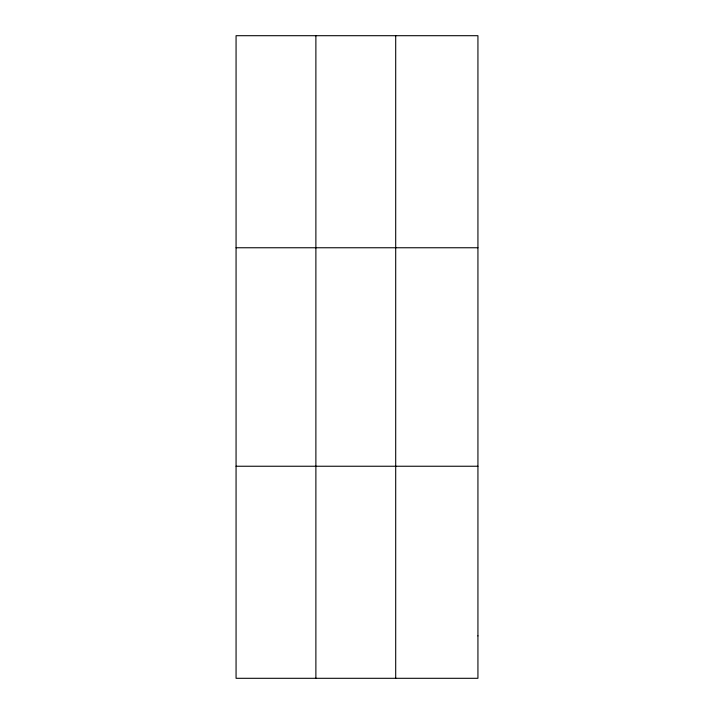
<?xml version="1.0" encoding="UTF-8"?>
<svg xmlns="http://www.w3.org/2000/svg" width="714" height="714" viewBox="0 0 714 714"><rect width="100%" height="100%" fill="white"/><g stroke="black" fill="none" stroke-linecap="round" stroke-linejoin="round"><path stroke-width="1.07" d="M315.883 35.7L315.883 678.3M395.699 35.7L395.699 678.3M236.066 247.758L477.934 247.758M236.066 466.242L477.934 466.242M477.934 635.888L477.934 678.3L236.066 678.3L236.066 35.7L477.934 35.7L477.934 635.888"/></g></svg>
